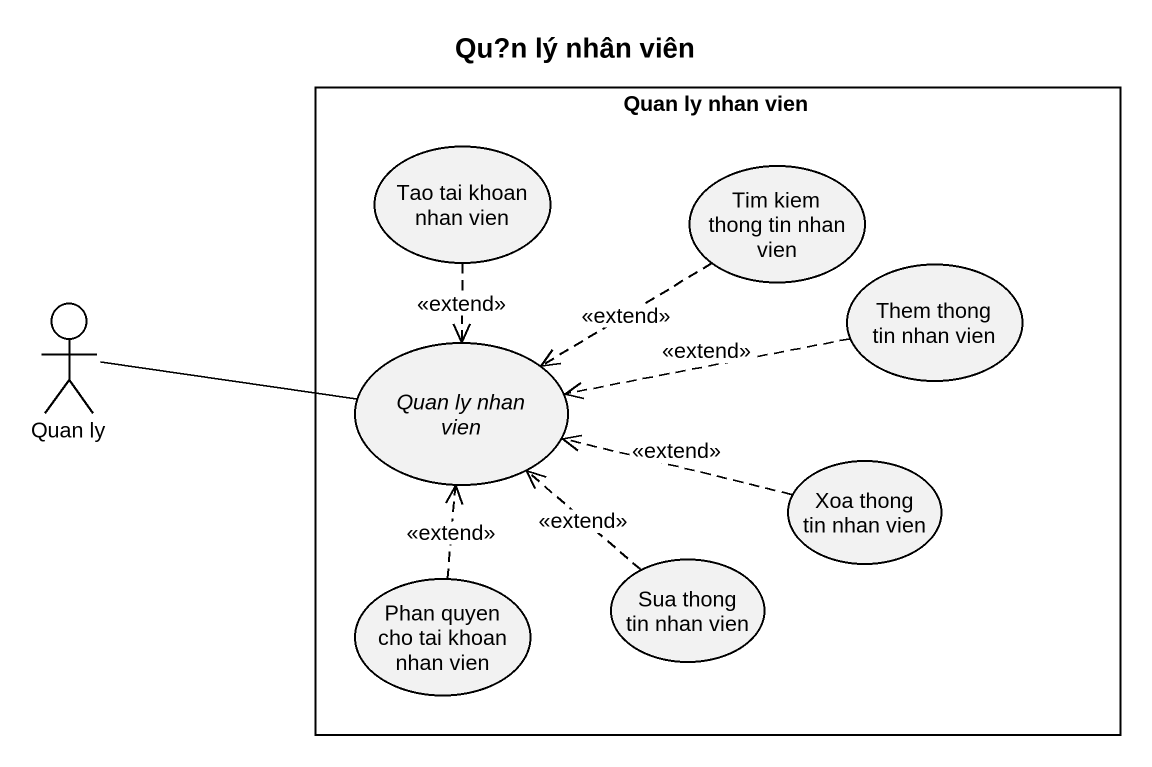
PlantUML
@startuml
title Qu?n lý nhân viên
rectangle "Quan ly nhan vien" as Quan_ly_nhan_vien {
  usecase "Tao tai khoan nhan vien" as Tao_tai_khoan_nhan_vien
  usecase "Tim kiem thong tin nhan vien" as Tim_kiem_thong_tin_nhan_vien
  usecase "Them thong tin nhan vien" as Them_thong_tin_nhan_vien
  usecase "Quan ly nhan vien" as Quan_ly_nhan_vien_2
  usecase "Xoa thong tin nhan vien" as Xoa_thong_tin_nhan_vien
  usecase "Phan quyen cho tai khoan nhan vien" as Phan_quyen_cho_tai_khoan
  usecase "Sua thong tin nhan vien" as Sua_thong_tin_nhan_vien
}
actor "Quan ly" as Quan_ly
Tao_tai_khoan_nhan_vien ..> Quan_ly_nhan_vien_2 : <<extend>>
Tim_kiem_thong_tin_nhan_vien ..> Quan_ly_nhan_vien_2 : <<extend>>
Them_thong_tin_nhan_vien .left.> Quan_ly_nhan_vien_2 : <<extend>>
Quan_ly -right- Quan_ly_nhan_vien_2
Xoa_thong_tin_nhan_vien .left.> Quan_ly_nhan_vien_2 : <<extend>>
Phan_quyen_cho_tai_khoan .up.> Quan_ly_nhan_vien_2 : <<extend>>
Sua_thong_tin_nhan_vien .up.> Quan_ly_nhan_vien_2 : <<extend>>
@enduml
